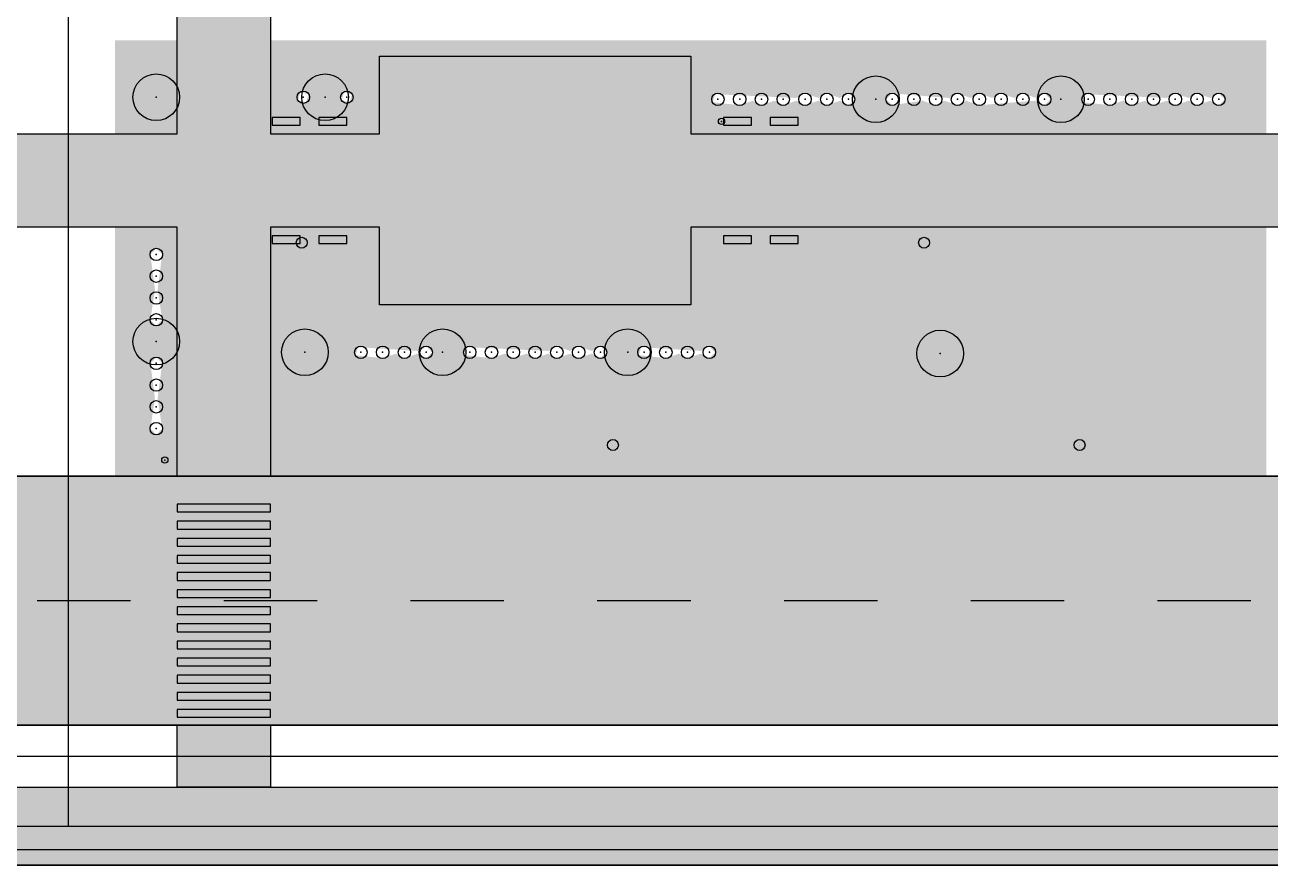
# Model space of a CAD drawing. Header units: metres. Extents: x 0 to 260, y 0 to 111.
# Drawn here: x 47.2 to 127.2, y 0 to 54 of the extents above; entities that cross this region are included whole.
import ezdxf

# ---------------------------------------------------------------- set-up
doc = ezdxf.new("R2010")
doc.units = ezdxf.units.M
for name, color, linetype in [('BENCHES', 34, 'Continuous'), ('CABLE_COMM', 150, 'Continuous'), ('CURB', 8, 'Continuous'), ('LAMPS', 2, 'Continuous'), ('NEW_BUSH', 3, 'Continuous'), ('NEW_LAMP', 2, 'Continuous'), ('NEW_LAWN', 82, 'Continuous'), ('NEW_TREE', 3, 'Continuous'), ('OVERHEAD_POWER_LINE', 6, 'Continuous'), ('PATHS', 33, 'Continuous'), ('ROAD', 251, 'Continuous'), ('ROAD_MARKINGS', 7, 'Continuous'), ('SIDEWALK', 31, 'Continuous'), ('TERRITORY_BOUNDARY', 8, 'Continuous'), ('WATER_SUPPLY_B1', 5, 'Continuous')]:
    doc.layers.add(name, color=color, linetype=linetype)

# ---------------------------------------------------------------- blocks, each defined once
blk = doc.blocks.new('BENCH')
blk.add_lwpolyline([(-0.9, -0.25), (0.9, -0.25), (0.9, 0.25), (-0.9, 0.25)], close=True)

msp = doc.modelspace()

# ---------------------------------------------------------------- hatches: boundary and pattern name
at = {"layer": 'NEW_LAWN'}
msp.add_hatch(color=82, dxfattribs=at).paths.add_polyline_path([(53, 47), (53, 53), (57, 53), (56.997, 47.003)])
h = msp.add_hatch(color=82, dxfattribs=at)
h.paths.add_polyline_path([(63, 53), (127, 53), (127, 47), (90.01, 47), (90, 52), (70, 52), (69.997, 47.003), (63.01, 47)])
h.paths.add_polyline_path([(120.605, 49.304), (115.361, 49.546), (115.222, 49.028), (116.95, 48.839), (117.805, 49.131), (118.35, 48.839), (119.205, 49.131), (119.75, 48.839), (120.605, 49.131), (121.15, 48.839), (122.005, 49.131), (122.55, 48.839), (123.405, 49.131), (123.95, 48.839), (124.329, 49.218), (123.95, 49.597), (123.405, 49.304), (122.55, 49.597), (122.005, 49.304), (121.15, 49.597)], flags=16)
h.paths.add_polyline_path([(106.605, 49.304), (102.95, 49.597), (102.571, 49.218), (102.95, 48.839), (104.895, 49.131), (105.75, 48.839), (106.295, 49.131), (107.15, 48.839), (107.695, 49.131), (108.55, 48.839), (112.205, 49.131), (112.75, 48.839), (113.129, 49.218), (112.75, 49.597), (112.205, 49.304), (111.35, 49.597), (110.805, 49.304), (109.95, 49.597), (109.405, 49.304), (108.55, 49.597), (108.005, 49.304), (107.15, 49.597)], flags=16)
h.paths.add_polyline_path([(96.805, 49.304), (91.561, 49.546), (91.422, 49.028), (93.15, 48.839), (94.005, 49.131), (94.55, 48.839), (95.405, 49.131), (95.95, 48.839), (96.805, 49.131), (97.35, 48.839), (98.205, 49.131), (98.75, 48.839), (99.605, 49.131), (100.15, 48.839), (100.529, 49.218), (100.15, 49.597), (99.605, 49.304), (98.75, 49.597), (98.205, 49.304), (97.35, 49.597)], flags=16)
h.paths.add_polyline_path([(68.089, 49.022), (68.228, 49.539), (67.711, 49.678), (67.572, 49.161)], flags=16)
h.paths.add_polyline_path([(65.289, 49.022), (65.428, 49.539), (64.911, 49.678), (64.772, 49.161)], flags=16)
h = msp.add_hatch(color=82, dxfattribs=at)
h.paths.add_polyline_path([(53, 25), (53, 41), (56.99, 41), (57, 25)])
h.paths.add_polyline_path([(55.271, 39.25), (55.564, 36.995), (55.271, 35.05), (55.65, 34.671), (56.029, 35.05), (55.736, 36.995), (56.029, 39.25), (55.65, 39.629)], flags=16)
h.paths.add_polyline_path([(55.271, 32.25), (55.564, 29.995), (55.271, 28.05), (55.65, 27.671), (56.029, 28.05), (55.736, 29.995), (56.029, 32.25), (55.65, 32.629)], flags=16)
h = msp.add_hatch(color=82, dxfattribs=at)
h.paths.add_polyline_path([(69.99, 41), (70, 36), (90, 36), (90.01, 41), (127, 41), (127, 25), (63, 25), (63.001, 40.994)])
h.paths.add_polyline_path([(90.655, 33.046), (86.811, 33.288), (86.672, 32.77), (88.4, 32.581), (89.255, 32.873), (89.8, 32.581), (90.655, 32.873), (91.2, 32.581), (91.579, 32.96), (91.2, 33.339)], flags=16)
h.paths.add_polyline_path([(80.855, 33.046), (75.611, 33.288), (75.472, 32.77), (77.2, 32.581), (78.055, 32.873), (78.6, 32.581), (79.455, 32.873), (80, 32.581), (80.855, 32.873), (81.4, 32.581), (82.255, 32.873), (82.8, 32.581), (83.655, 32.873), (84.2, 32.581), (84.579, 32.96), (84.2, 33.339), (83.655, 33.046), (82.8, 33.339), (82.255, 33.046), (81.4, 33.339)], flags=16)
h.paths.add_polyline_path([(72.455, 33.046), (68.611, 33.288), (68.472, 32.77), (70.2, 32.581), (71.055, 32.873), (71.6, 32.581), (72.455, 32.873), (73, 32.581), (73.379, 32.96), (73, 33.339)], flags=16)
at = {"layer": 'PATHS'}
for points in [[(0, 47), (57, 47), (57, 59), (63, 59), (63, 47), (70, 47), (70, 52), (90, 52), (90, 47), (170, 47), (170, 52), (190, 52), (190, 47), (197, 47), (197, 59), (203, 59), (203, 47), (260, 47), (260, 41), (203, 41), (203, 25), (197, 25), (197, 41), (190, 41), (190, 36), (170, 36), (170, 41), (90, 41), (90, 36), (70, 36), (70, 41), (63, 41), (63, 25), (57, 25), (57, 41), (0, 41)], [(63, 5), (57, 5), (57, 9), (63, 9)]]:
    msp.add_hatch(color=33, dxfattribs=at).paths.add_polyline_path(points)
at = {"layer": 'ROAD'}
msp.add_hatch(color=251, dxfattribs=at).paths.add_polyline_path([(0, 9), (0, 25), (260, 25), (260, 9)])
at = {"layer": 'SIDEWALK'}
msp.add_hatch(color=31, dxfattribs=at).paths.add_polyline_path([(0, 0), (0, 5), (260, 5), (260, 0)])

# ---------------------------------------------------------------- linework, layer by layer
at = {"layer": 'CABLE_COMM'}
msp.add_polyline3d([(0, 1, -0.6), (260, 1, -0.6)], dxfattribs=at)
at = {"layer": 'CURB'}
msp.add_lwpolyline([(260, 9), (260, 25), (0, 25), (0, 9)], close=True, dxfattribs=at)
at = {"layer": 'LAMPS'}
for p, q in [((65, 40), (65, 40, 5)), ((105, 40), (105, 40, 5)), ((85, 27), (85, 27, 9)), ((115, 27), (115, 27, 9))]:
    msp.add_line(p, q, dxfattribs=at)
for centre in [(65, 40, 5), (105, 40, 5), (85, 27, 9), (115, 27, 9)]:
    msp.add_circle(centre, 0.35, dxfattribs=at)
at = {"layer": 'NEW_BUSH'}
for centre in [(65.1, 49.35), (67.9, 49.35), (91.75, 49.218), (93.15, 49.218), (94.55, 49.218), (95.95, 49.218), (97.35, 49.218), (98.75, 49.218), (100.15, 49.218), (102.95, 49.218), (104.35, 49.218), (105.75, 49.218), (107.15, 49.218), (108.55, 49.218), (109.95, 49.218), (111.35, 49.218), (112.75, 49.218), (115.55, 49.218), (116.95, 49.218), (118.35, 49.218), (119.75, 49.218), (121.15, 49.218), (122.55, 49.218), (123.95, 49.218), (55.65, 39.25), (55.65, 37.85), (55.65, 36.45), (55.65, 35.05), (68.8, 32.96), (70.2, 32.96), (71.6, 32.96), (73, 32.96), (75.8, 32.96), (77.2, 32.96), (78.6, 32.96), (80, 32.96), (81.4, 32.96), (82.8, 32.96), (84.2, 32.96), (87, 32.96), (88.4, 32.96), (89.8, 32.96), (91.2, 32.96), (55.65, 32.25), (55.65, 30.85), (55.65, 29.45), (55.65, 28.05)]:
    msp.add_circle(centre, 0.4, dxfattribs=at)
for p in [(65.1, 49.35), (67.9, 49.35), (91.75, 49.218), (93.15, 49.218), (94.55, 49.218), (95.95, 49.218), (97.35, 49.218), (98.75, 49.218), (100.15, 49.218), (102.95, 49.218), (104.35, 49.218), (105.75, 49.218), (107.15, 49.218), (108.55, 49.218), (109.95, 49.218), (111.35, 49.218), (112.75, 49.218), (115.55, 49.218), (116.95, 49.218), (118.35, 49.218), (119.75, 49.218), (121.15, 49.218), (122.55, 49.218), (123.95, 49.218), (55.65, 39.25), (55.65, 37.85), (55.65, 36.45), (55.65, 35.05), (68.8, 32.96), (70.2, 32.96), (71.6, 32.96), (73, 32.96), (75.8, 32.96), (77.2, 32.96), (78.6, 32.96), (80, 32.96), (81.4, 32.96), (82.8, 32.96), (84.2, 32.96), (87, 32.96), (88.4, 32.96), (89.8, 32.96), (91.2, 32.96), (55.65, 32.25), (55.65, 30.85), (55.65, 29.45), (55.65, 28.05)]:
    msp.add_point(p, dxfattribs=at)
at = {"layer": 'NEW_LAMP'}
for centre in [(91.982, 47.8), (56.2, 26.032)]:
    msp.add_circle(centre, 0.2, dxfattribs=at)
for p in [(91.982, 47.8), (56.2, 26.032)]:
    msp.add_point(p, dxfattribs=at)
at = {"layer": 'NEW_TREE'}
for centre in [(55.65, 49.35), (66.5, 49.35), (101.9, 49.218), (113.8, 49.218), (55.65, 33.65), (65.202, 32.96), (74.05, 32.96), (85.95, 32.96), (106.037, 32.879)]:
    msp.add_circle(centre, 1.5, dxfattribs=at)
for p in [(55.65, 49.35), (66.5, 49.35), (101.9, 49.218), (113.8, 49.218), (55.65, 33.65), (65.202, 32.96), (74.05, 32.96), (85.95, 32.96), (106.037, 32.879)]:
    msp.add_point(p, dxfattribs=at)
at = {"layer": 'OVERHEAD_POWER_LINE'}
for p, q in [((0, 7, 9), (260, 7, 9)), ((70, 7), (70, 7, 9)), ((105, 7), (105, 7, 9))]:
    msp.add_line(p, q, dxfattribs=at)
at = {"layer": 'PATHS'}
msp.add_lwpolyline([(170, 41), (90, 41), (90, 36), (70, 36), (70, 41), (63, 41), (63, 25), (57, 25), (57, 41), (0, 41), (0, 47), (57, 47), (57, 59), (63, 59), (63, 47), (70, 47), (70, 52), (90, 52), (90, 47), (170, 47)], dxfattribs=at)
msp.add_lwpolyline([(63, 5), (57, 5), (57, 9), (63, 9)], close=True, dxfattribs=at)
at = {"layer": 'ROAD'}
msp.add_lwpolyline([(0, 9), (0, 25), (260, 25), (260, 9)], close=True, dxfattribs=at)
at = {"layer": 'ROAD_MARKINGS'}
for p, q in [((48, 17), (54, 17)), ((60, 17), (66, 17)), ((72, 17), (78, 17)), ((84, 17), (90, 17)), ((96, 17), (102, 17)), ((108, 17), (114, 17)), ((120, 17), (126, 17))]:
    msp.add_line(p, q, dxfattribs=at)
for points in [[(63, 22.7), (63, 23.2), (57, 23.2), (57, 22.7)], [(63, 21.6), (63, 22.1), (57, 22.1), (57, 21.6)], [(63, 20.5), (63, 21), (57, 21), (57, 20.5)], [(63, 19.4), (63, 19.9), (57, 19.9), (57, 19.4)], [(63, 18.3), (63, 18.8), (57, 18.8), (57, 18.3)], [(63, 17.2), (63, 17.7), (57, 17.7), (57, 17.2)], [(63, 16.1), (63, 16.6), (57, 16.6), (57, 16.1)], [(63, 15), (63, 15.5), (57, 15.5), (57, 15)], [(63, 13.9), (63, 14.4), (57, 14.4), (57, 13.9)], [(63, 12.8), (63, 13.3), (57, 13.3), (57, 12.8)], [(63, 11.7), (63, 12.2), (57, 12.2), (57, 11.7)], [(63, 10.6), (63, 11.1), (57, 11.1), (57, 10.6)], [(63, 9.5), (63, 10), (57, 10), (57, 9.5)]]:
    msp.add_lwpolyline(points, close=True, dxfattribs=at)
at = {"layer": 'SIDEWALK'}
msp.add_lwpolyline([(0, 0), (0, 5), (260, 5), (260, 0)], close=True, dxfattribs=at)
at = {"layer": 'TERRITORY_BOUNDARY'}
msp.add_lwpolyline([(260, 0), (260, 110), (0, 110), (0, 0)], close=True, dxfattribs=at)
at = {"layer": 'WATER_SUPPLY_B1'}
for points in [[(50, 2.5, -1.8), (50, 88, -1.8)], [(0, 2.5, -1.8), (260, 2.5, -1.8)]]:
    msp.add_polyline3d(points, dxfattribs=at)

# ---------------------------------------------------------------- block references
at = {"layer": 'BENCHES', "rotation": 180}
for p in [(64, 47.8), (67, 47.8), (93, 47.8), (96, 47.8)]:
    msp.add_blockref('BENCH', p, dxfattribs=at)
at = {"layer": 'BENCHES'}
for p in [(64, 40.2), (67, 40.2), (93, 40.2), (96, 40.2)]:
    msp.add_blockref('BENCH', p, dxfattribs=at)

doc.saveas('drawing.dxf')
